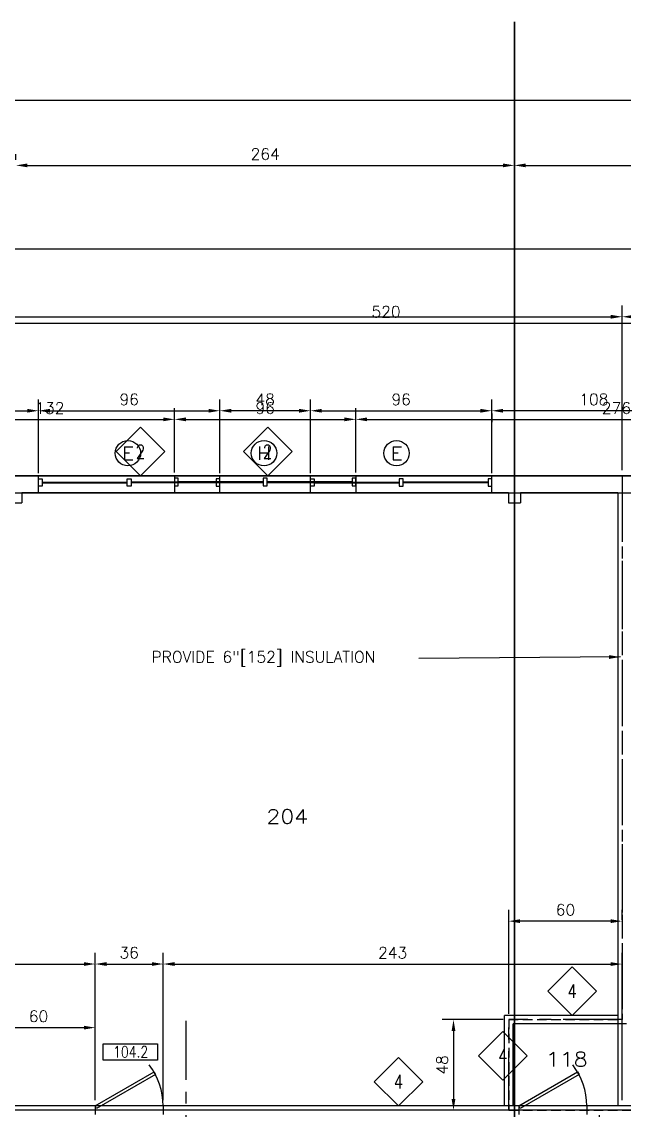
# Model space of a CAD drawing. Extents: x -289 to 2723, y -1587 to 303.
# Drawn here: x 533 to 852, y -324 to 253 of the extents above; entities that cross this region are included whole.
import ezdxf
from ezdxf.enums import TextEntityAlignment as Align

# ---------------------------------------------------------------- set-up
doc = ezdxf.new("R2010")
doc.units = 0
doc.header["$MEASUREMENT"] = 0
doc.linetypes.add('Wall Base$0$CENTER', pattern=[2, 1.25, -0.25, 0.25, -0.25])
doc.linetypes.add('Wall Base$0$DASHED', pattern=[0.75, 0.5, -0.25])
doc.layers.get('0').update_dxf_attribs({"linetype": 'CONTINUOUS'})
doc.layers.get('DEFPOINTS').update_dxf_attribs({"linetype": 'CONTINUOUS'})
for name, color, linetype in [('Wall Base$0$1_Arch_Plan_Center', 134, 'Wall Base$0$CENTER'), ('Wall Base$0$1_Arch_Plan_Dim', 5, 'CONTINUOUS'), ('Wall Base$0$1_Arch_Plan_Door', 131, 'CONTINUOUS'), ('Wall Base$0$1_Arch_Plan_RoomTag', 9, 'CONTINUOUS'), ('Wall Base$0$1_Arch_Plan_Text1', 4, 'CONTINUOUS'), ('Wall Base$0$1_Arch_Plan_Wall', 7, 'CONTINUOUS'), ('Wall Base$0$1_Arch_Plan_Wall_Annot', 4, 'CONTINUOUS'), ('Wall Base$0$1_Arch_Plan_Wall_ColClad', 7, 'CONTINUOUS'), ('Wall Base$0$1_Arch_Plan_WinSec', 7, 'CONTINUOUS'), ('Wall Base$0$1_Arch_Reflected_Ceiling_Plan_Wall', 131, 'CONTINUOUS'), ('Wall Base$0$1_Floor_Plan_Fire_Rating', 71, 'Wall Base$0$DASHED'), ('Wall Base$0$2_Arch_Plan_Dim', 5, 'CONTINUOUS'), ('Wall Base$0$2_Arch_Plan_RoomTag', 9, 'CONTINUOUS'), ('Wall Base$0$2_Arch_Plan_Text1', 4, 'CONTINUOUS'), ('Wall Base$0$2_Arch_Plan_Wall', 7, 'CONTINUOUS'), ('Wall Base$0$2_Arch_Plan_Wall_Annot', 4, 'CONTINUOUS'), ('Wall Base$0$2_Arch_Plan_Wall_ColClad', 7, 'CONTINUOUS'), ('Wall Base$0$2_Arch_Plan_WinSec', 7, 'CONTINUOUS'), ('Wall Base$0$2_Arch_Reflected_Ceiling_Plan_Wall', 131, 'CONTINUOUS'), ('Wall Base$0$GRID', 131, 'CONTINUOUS')]:
    doc.layers.add(name, color=color, linetype=linetype)
doc.styles.add('Wall Base$0$ROMANS-115', font='romans.shx')
doc.styles.add('Wall Base$0$ROMANS-80', font='romans.shx', dxfattribs={"width": 0.8})
doc.styles.add('Wall Base$0$ROMANS80', font='romans.shx', dxfattribs={"width": 0.8})
doc.dimstyles.new('Wall Base$0$116-ROMANS-115-PS', dxfattribs={"dimscale": 96, "dimtxt": 0.0625, "dimasz": 0.0625, "dimexe": 0.0625, "dimexo": 0.03125, "dimgap": 0.03125, "dimtad": 1, "dimdec": 0, "dimlfac": 25.4, "dimrnd": 0.125, "dimzin": 1, "dimdsep": 46, "dimtxsty": 'Wall Base$0$ROMANS-115', "dimcen": 0.125, "dimclrd": 256, "dimclre": 256, "dimclrt": 256, "dimadec": 0, "dimazin": 0, "dimtfac": 1, "dimtdec": 0, "dimtofl": 0, "dimtmove": 2, "dimatfit": 0, "dimfxl": 1, "dimfrac": 2, "dimtolj": 1, "dimtzin": 0, "dimarcsym": 0})

# ---------------------------------------------------------------- blocks, each defined once
blk = doc.blocks.new('Wall Base$0$Door - Left Hung 36 in.')
blk.add_lwpolyline([(0.75, -1.3), (0, 0), (31.18, 18), (31.93, 16.7)], close=True)
blk.add_arc((0, 0), 36, 0, 37.31013)
blk = doc.blocks.new('*D242')
at = {"layer": 'DEFPOINTS', "color": 0, "transparency": 16777216}
for p in [(985.93, 132.45), (-46.07, 60.19), (985.93, 12.19)]:
    blk.add_point(p, dxfattribs=at)
at = {"layer": 'Wall Base$0$1_Arch_Plan_Dim', "lineweight": -2, "transparency": 16777216}
for p, q in [((-46.07, 63.19), (-46.07, 138.45)), ((985.93, 15.19), (985.93, 138.45)), ((-40.07, 132.45), (979.93, 132.45))]:
    blk.add_line(p, q, dxfattribs=at)
at = {"layer": 'Wall Base$0$1_Arch_Plan_Dim', "transparency": 16777216}
for points in [[(-40.07, 133.45), (-40.07, 131.45), (-46.07, 132.45)], [(979.93, 133.45), (979.93, 131.45), (985.93, 132.45)]]:
    blk.add_solid(points, dxfattribs=at)
at = {"layer": 'Wall Base$0$1_Arch_Plan_Dim', "transparency": 16777216, "insert": (469.93, 138.45), "char_height": 6, "attachment_point": 5, "style": 'Wall Base$0$ROMANS-115'}
blk.add_mtext('\\A1;1032', dxfattribs=at)
blk = doc.blocks.new('*D245')
at = {"layer": 'DEFPOINTS', "color": 0, "transparency": 16777216}
for p in [(850.93, 96.46), (97.93, 12.19), (850.93, 12.19)]:
    blk.add_point(p, dxfattribs=at)
at = {"layer": 'Wall Base$0$1_Arch_Plan_Dim', "lineweight": -2, "transparency": 16777216}
for p, q in [((97.93, 15.19), (97.93, 102.46)), ((850.93, 15.19), (850.93, 102.46)), ((103.93, 96.46), (844.93, 96.46))]:
    blk.add_line(p, q, dxfattribs=at)
at = {"layer": 'Wall Base$0$1_Arch_Plan_Dim', "transparency": 16777216}
for points in [[(103.93, 97.46), (103.93, 95.46), (97.93, 96.46)], [(844.93, 97.46), (844.93, 95.46), (850.93, 96.46)]]:
    blk.add_solid(points, dxfattribs=at)
at = {"layer": 'Wall Base$0$1_Arch_Plan_Dim', "transparency": 16777216, "insert": (474.43, 102.46), "char_height": 6, "attachment_point": 5, "style": 'Wall Base$0$ROMANS-115'}
blk.add_mtext('\\A1;753', dxfattribs=at)
blk = doc.blocks.new('*D246')
at = {"layer": 'DEFPOINTS', "color": 0, "transparency": 16777216}
for p in [(850.93, 96.46), (985.93, 96.46), (985.93, 96.46)]:
    blk.add_point(p, dxfattribs=at)
at = {"layer": 'Wall Base$0$1_Arch_Plan_Dim', "lineweight": -2, "transparency": 16777216}
for p, q in [((850.93, 99.46), (850.93, 102.46)), ((985.93, 99.46), (985.93, 102.46)), ((856.93, 96.46), (979.93, 96.46))]:
    blk.add_line(p, q, dxfattribs=at)
at = {"layer": 'Wall Base$0$1_Arch_Plan_Dim', "transparency": 16777216}
for points in [[(856.93, 97.46), (856.93, 95.46), (850.93, 96.46)], [(979.93, 97.46), (979.93, 95.46), (985.93, 96.46)]]:
    blk.add_solid(points, dxfattribs=at)
at = {"layer": 'Wall Base$0$1_Arch_Plan_Dim', "transparency": 16777216, "insert": (918.43, 102.46), "char_height": 6, "attachment_point": 5, "style": 'Wall Base$0$ROMANS-115'}
blk.add_mtext('\\A1;135', dxfattribs=at)
blk = doc.blocks.new('*D270')
at = {"layer": 'DEFPOINTS', "color": 0, "transparency": 16777216}
for p in [(571.93, -246.38), (223.93, -321.56), (571.93, -321.56)]:
    blk.add_point(p, dxfattribs=at)
at = {"layer": 'Wall Base$0$1_Arch_Plan_Dim', "lineweight": -2, "transparency": 16777216}
for p, q in [((223.93, -318.56), (223.93, -240.38)), ((571.93, -318.56), (571.93, -240.38)), ((229.93, -246.38), (565.93, -246.38))]:
    blk.add_line(p, q, dxfattribs=at)
at = {"layer": 'Wall Base$0$1_Arch_Plan_Dim', "transparency": 16777216}
for points in [[(229.93, -245.38), (229.93, -247.38), (223.93, -246.38)], [(565.93, -245.38), (565.93, -247.38), (571.93, -246.38)]]:
    blk.add_solid(points, dxfattribs=at)
at = {"layer": 'Wall Base$0$1_Arch_Plan_Dim', "transparency": 16777216, "insert": (397.93, -240.38), "char_height": 6, "attachment_point": 5, "style": 'Wall Base$0$ROMANS-115'}
blk.add_mtext('\\A1;348', dxfattribs=at)
blk = doc.blocks.new('*D271')
at = {"layer": 'DEFPOINTS', "color": 0, "transparency": 16777216}
for p in [(850.93, -246.38), (607.93, -321.56), (850.93, -321.56)]:
    blk.add_point(p, dxfattribs=at)
at = {"layer": 'Wall Base$0$1_Arch_Plan_Dim', "lineweight": -2, "transparency": 16777216}
for p, q in [((607.93, -318.56), (607.93, -240.38)), ((850.93, -318.56), (850.93, -240.38)), ((613.93, -246.38), (844.93, -246.38))]:
    blk.add_line(p, q, dxfattribs=at)
at = {"layer": 'Wall Base$0$1_Arch_Plan_Dim', "transparency": 16777216}
for points in [[(613.93, -245.38), (613.93, -247.38), (607.93, -246.38)], [(844.93, -245.38), (844.93, -247.38), (850.93, -246.38)]]:
    blk.add_solid(points, dxfattribs=at)
at = {"layer": 'Wall Base$0$1_Arch_Plan_Dim', "transparency": 16777216, "insert": (729.43, -240.38), "char_height": 6, "attachment_point": 5, "style": 'Wall Base$0$ROMANS-115'}
blk.add_mtext('\\A1;243', dxfattribs=at)
blk = doc.blocks.new('*D272')
at = {"layer": 'DEFPOINTS', "color": 0, "transparency": 16777216}
for p in [(571.93, -246.38), (607.93, -246.38), (607.93, -246.38)]:
    blk.add_point(p, dxfattribs=at)
at = {"layer": 'Wall Base$0$1_Arch_Plan_Dim', "lineweight": -2, "transparency": 16777216}
for p, q in [((571.93, -243.38), (571.93, -240.38)), ((607.93, -243.38), (607.93, -240.38)), ((577.93, -246.38), (601.93, -246.38))]:
    blk.add_line(p, q, dxfattribs=at)
at = {"layer": 'Wall Base$0$1_Arch_Plan_Dim', "transparency": 16777216}
for points in [[(577.93, -245.38), (577.93, -247.38), (571.93, -246.38)], [(601.93, -245.38), (601.93, -247.38), (607.93, -246.38)]]:
    blk.add_solid(points, dxfattribs=at)
at = {"layer": 'Wall Base$0$1_Arch_Plan_Dim', "transparency": 16777216, "insert": (589.93, -240.38), "char_height": 6, "attachment_point": 5, "style": 'Wall Base$0$ROMANS-115'}
blk.add_mtext('\\A1;36', dxfattribs=at)
blk = doc.blocks.new('*D310')
at = {"layer": 'DEFPOINTS', "color": 0, "transparency": 16777216}
for p in [(529.93, 176.64), (793.93, 176.64), (793.93, 176.64)]:
    blk.add_point(p, dxfattribs=at)
at = {"layer": 'Wall Base$0$1_Arch_Plan_Dim', "lineweight": -2, "transparency": 16777216}
for p, q in [((529.93, 179.64), (529.93, 182.64)), ((793.93, 179.64), (793.93, 182.64)), ((535.93, 176.64), (787.93, 176.64))]:
    blk.add_line(p, q, dxfattribs=at)
at = {"layer": 'Wall Base$0$1_Arch_Plan_Dim', "transparency": 16777216}
for points in [[(535.93, 177.64), (535.93, 175.64), (529.93, 176.64)], [(787.93, 177.64), (787.93, 175.64), (793.93, 176.64)]]:
    blk.add_solid(points, dxfattribs=at)
at = {"layer": 'Wall Base$0$1_Arch_Plan_Dim', "transparency": 16777216, "insert": (661.93, 182.64), "char_height": 6, "attachment_point": 5, "style": 'Wall Base$0$ROMANS-115'}
blk.add_mtext('\\A1;264', dxfattribs=at)
blk = doc.blocks.new('*D311')
at = {"layer": 'DEFPOINTS', "color": 0, "transparency": 16777216}
for p in [(793.93, 176.64), (985.93, 176.64), (985.93, 176.64)]:
    blk.add_point(p, dxfattribs=at)
at = {"layer": 'Wall Base$0$1_Arch_Plan_Dim', "lineweight": -2, "transparency": 16777216}
for p, q in [((793.93, 179.64), (793.93, 182.64)), ((985.93, 179.64), (985.93, 182.64)), ((799.93, 176.64), (979.93, 176.64))]:
    blk.add_line(p, q, dxfattribs=at)
at = {"layer": 'Wall Base$0$1_Arch_Plan_Dim', "transparency": 16777216}
for points in [[(799.93, 177.64), (799.93, 175.64), (793.93, 176.64)], [(979.93, 177.64), (979.93, 175.64), (985.93, 176.64)]]:
    blk.add_solid(points, dxfattribs=at)
at = {"layer": 'Wall Base$0$1_Arch_Plan_Dim', "transparency": 16777216, "insert": (889.93, 182.64), "char_height": 6, "attachment_point": 5, "style": 'Wall Base$0$ROMANS-115'}
blk.add_mtext('\\A1;192', dxfattribs=at)
blk = doc.blocks.new('*D320')
at = {"layer": 'DEFPOINTS', "color": 0, "transparency": 16777216}
for p in [(511.93, -280.06), (571.93, -280.06), (571.93, -280.06)]:
    blk.add_point(p, dxfattribs=at)
at = {"layer": 'Wall Base$0$1_Arch_Plan_Dim', "lineweight": -2, "transparency": 16777216}
for p, q in [((511.93, -277.06), (511.93, -274.06)), ((571.93, -277.06), (571.93, -274.06)), ((517.93, -280.06), (565.93, -280.06))]:
    blk.add_line(p, q, dxfattribs=at)
at = {"layer": 'Wall Base$0$1_Arch_Plan_Dim', "transparency": 16777216}
for points in [[(517.93, -279.06), (517.93, -281.06), (511.93, -280.06)], [(565.93, -279.06), (565.93, -281.06), (571.93, -280.06)]]:
    blk.add_solid(points, dxfattribs=at)
at = {"layer": 'Wall Base$0$1_Arch_Plan_Dim', "transparency": 16777216, "insert": (541.93, -274.06), "char_height": 6, "attachment_point": 5, "style": 'Wall Base$0$ROMANS-115'}
blk.add_mtext('\\A1;60', dxfattribs=at)
blk = doc.blocks.new('*D330')
at = {"layer": 'DEFPOINTS', "color": 0, "transparency": 16777216}
for p in [(709.93, 42.13), (613.93, 10.94), (709.93, 10.94)]:
    blk.add_point(p, dxfattribs=at)
at = {"layer": 'Wall Base$0$1_Arch_Plan_Dim', "lineweight": -2, "transparency": 16777216}
for p, q in [((613.93, 13.94), (613.93, 48.13)), ((709.93, 13.94), (709.93, 48.13)), ((619.93, 42.13), (703.93, 42.13))]:
    blk.add_line(p, q, dxfattribs=at)
at = {"layer": 'Wall Base$0$1_Arch_Plan_Dim', "transparency": 16777216}
for points in [[(619.93, 43.13), (619.93, 41.13), (613.93, 42.13)], [(703.93, 43.13), (703.93, 41.13), (709.93, 42.13)]]:
    blk.add_solid(points, dxfattribs=at)
at = {"layer": 'Wall Base$0$1_Arch_Plan_Dim', "transparency": 16777216, "insert": (661.93, 48.13), "char_height": 6, "attachment_point": 5, "style": 'Wall Base$0$ROMANS-115'}
blk.add_mtext('\\A1;96', dxfattribs=at)
blk = doc.blocks.new('*D333')
at = {"layer": 'DEFPOINTS', "color": 0, "transparency": 16777216}
for p in [(481.93, 42.13), (613.93, 42.13), (613.93, 42.13)]:
    blk.add_point(p, dxfattribs=at)
at = {"layer": 'Wall Base$0$1_Arch_Plan_Dim', "lineweight": -2, "transparency": 16777216}
for p, q in [((481.93, 45.13), (481.93, 48.13)), ((613.93, 45.13), (613.93, 48.13)), ((487.93, 42.13), (607.93, 42.13))]:
    blk.add_line(p, q, dxfattribs=at)
at = {"layer": 'Wall Base$0$1_Arch_Plan_Dim', "transparency": 16777216}
for points in [[(487.93, 43.13), (487.93, 41.13), (481.93, 42.13)], [(607.93, 43.13), (607.93, 41.13), (613.93, 42.13)]]:
    blk.add_solid(points, dxfattribs=at)
at = {"layer": 'Wall Base$0$1_Arch_Plan_Dim', "transparency": 16777216, "insert": (547.93, 48.13), "char_height": 6, "attachment_point": 5, "style": 'Wall Base$0$ROMANS-115'}
blk.add_mtext('\\A1;132', dxfattribs=at)
blk = doc.blocks.new('*D334')
at = {"layer": 'DEFPOINTS', "color": 0, "transparency": 16777216}
for p in [(709.93, 42.13), (985.93, 42.13), (985.93, 42.13)]:
    blk.add_point(p, dxfattribs=at)
at = {"layer": 'Wall Base$0$1_Arch_Plan_Dim', "lineweight": -2, "transparency": 16777216}
for p, q in [((709.93, 45.13), (709.93, 48.13)), ((985.93, 45.13), (985.93, 48.13)), ((715.93, 42.13), (979.93, 42.13))]:
    blk.add_line(p, q, dxfattribs=at)
at = {"layer": 'Wall Base$0$1_Arch_Plan_Dim', "transparency": 16777216}
for points in [[(715.93, 43.13), (715.93, 41.13), (709.93, 42.13)], [(979.93, 43.13), (979.93, 41.13), (985.93, 42.13)]]:
    blk.add_solid(points, dxfattribs=at)
at = {"layer": 'Wall Base$0$1_Arch_Plan_Dim', "transparency": 16777216, "insert": (847.93, 48.13), "char_height": 6, "attachment_point": 5, "style": 'Wall Base$0$ROMANS-115'}
blk.add_mtext('\\A1;276', dxfattribs=at)
blk = doc.blocks.new('*D353')
at = {"layer": 'DEFPOINTS', "color": 0, "transparency": 16777216}
for p in [(790.93, -275.81), (761.66, -323.81), (802.93, -323.81)]:
    blk.add_point(p, dxfattribs=at)
at = {"layer": 'Wall Base$0$1_Arch_Plan_Dim', "lineweight": -2, "transparency": 16777216}
for p, q in [((787.93, -275.81), (755.66, -275.81)), ((761.66, -281.81), (761.66, -317.81)), ((799.93, -323.81), (755.66, -323.81))]:
    blk.add_line(p, q, dxfattribs=at)
at = {"layer": 'Wall Base$0$1_Arch_Plan_Dim', "transparency": 16777216}
for points in [[(760.66, -281.81), (762.66, -281.81), (761.66, -275.81)], [(760.66, -317.81), (762.66, -317.81), (761.66, -323.81)]]:
    blk.add_solid(points, dxfattribs=at)
at = {"layer": 'Wall Base$0$1_Arch_Plan_Dim', "transparency": 16777216, "insert": (755.66, -299.81), "char_height": 6, "attachment_point": 5, "rotation": 90, "style": 'Wall Base$0$ROMANS-115'}
blk.add_mtext('\\A1;48', dxfattribs=at)
blk = doc.blocks.new('*D354')
at = {"layer": 'DEFPOINTS', "color": 0, "transparency": 16777216}
for p in [(790.93, -223.67), (850.93, -226), (790.93, -275.81)]:
    blk.add_point(p, dxfattribs=at)
at = {"layer": 'Wall Base$0$1_Arch_Plan_Dim', "lineweight": -2, "transparency": 16777216}
for p, q in [((790.93, -272.81), (790.93, -217.67)), ((850.93, -223), (850.93, -217.67)), ((844.93, -223.67), (796.93, -223.67))]:
    blk.add_line(p, q, dxfattribs=at)
at = {"layer": 'Wall Base$0$1_Arch_Plan_Dim', "transparency": 16777216}
for points in [[(796.93, -222.67), (796.93, -224.67), (790.93, -223.67)], [(844.93, -222.67), (844.93, -224.67), (850.93, -223.67)]]:
    blk.add_solid(points, dxfattribs=at)
at = {"layer": 'Wall Base$0$1_Arch_Plan_Dim', "transparency": 16777216, "insert": (820.93, -217.67), "char_height": 6, "attachment_point": 5, "style": 'Wall Base$0$ROMANS-115'}
blk.add_mtext('\\A1;60', dxfattribs=at)
blk = doc.blocks.new('*D361')
at = {"layer": 'DEFPOINTS', "color": 0, "transparency": 16777216}
for p in [(985.93, 132.45), (-46.07, 60.19), (985.93, 12.19)]:
    blk.add_point(p, dxfattribs=at)
at = {"layer": 'Wall Base$0$2_Arch_Plan_Dim', "lineweight": -2, "transparency": 16777216}
for p, q in [((-46.07, 63.19), (-46.07, 138.45)), ((985.93, 15.19), (985.93, 138.45)), ((-40.07, 132.45), (979.93, 132.45))]:
    blk.add_line(p, q, dxfattribs=at)
at = {"layer": 'Wall Base$0$2_Arch_Plan_Dim', "transparency": 16777216}
for points in [[(-40.07, 133.45), (-40.07, 131.45), (-46.07, 132.45)], [(979.93, 133.45), (979.93, 131.45), (985.93, 132.45)]]:
    blk.add_solid(points, dxfattribs=at)
at = {"layer": 'Wall Base$0$2_Arch_Plan_Dim', "transparency": 16777216, "insert": (469.93, 138.45), "char_height": 6, "attachment_point": 5, "style": 'Wall Base$0$ROMANS-115'}
blk.add_mtext('\\A1;1032', dxfattribs=at)
blk = doc.blocks.new('*D365')
at = {"layer": 'DEFPOINTS', "color": 0, "transparency": 16777216}
for p in [(985.93, 93.12), (985.93, 93.12), (465.93, 12.19)]:
    blk.add_point(p, dxfattribs=at)
at = {"layer": 'Wall Base$0$2_Arch_Plan_Dim', "lineweight": -2, "transparency": 16777216}
for p, q in [((465.93, 15.19), (465.93, 99.12)), ((985.93, 96.12), (985.93, 99.12)), ((471.93, 93.12), (979.93, 93.12))]:
    blk.add_line(p, q, dxfattribs=at)
at = {"layer": 'Wall Base$0$2_Arch_Plan_Dim', "transparency": 16777216}
for points in [[(471.93, 94.12), (471.93, 92.12), (465.93, 93.12)], [(979.93, 94.12), (979.93, 92.12), (985.93, 93.12)]]:
    blk.add_solid(points, dxfattribs=at)
at = {"layer": 'Wall Base$0$2_Arch_Plan_Dim', "transparency": 16777216, "insert": (725.93, 99.12), "char_height": 6, "attachment_point": 5, "style": 'Wall Base$0$ROMANS-115'}
blk.add_mtext('\\A1;520', dxfattribs=at)
blk = doc.blocks.new('*D377')
at = {"layer": 'DEFPOINTS', "color": 0, "transparency": 16777216}
for p in [(781.93, 46.68), (685.93, 10.69), (781.93, 10.69)]:
    blk.add_point(p, dxfattribs=at)
at = {"layer": 'Wall Base$0$2_Arch_Plan_Dim', "lineweight": -2, "transparency": 16777216}
for p, q in [((685.93, 13.69), (685.93, 52.68)), ((781.93, 13.69), (781.93, 52.68)), ((691.93, 46.68), (775.93, 46.68))]:
    blk.add_line(p, q, dxfattribs=at)
at = {"layer": 'Wall Base$0$2_Arch_Plan_Dim', "transparency": 16777216}
for points in [[(691.93, 47.68), (691.93, 45.68), (685.93, 46.68)], [(775.93, 47.68), (775.93, 45.68), (781.93, 46.68)]]:
    blk.add_solid(points, dxfattribs=at)
at = {"layer": 'Wall Base$0$2_Arch_Plan_Dim', "transparency": 16777216, "insert": (733.93, 52.68), "char_height": 6, "attachment_point": 5, "style": 'Wall Base$0$ROMANS-115'}
blk.add_mtext('\\A1;96', dxfattribs=at)
blk = doc.blocks.new('*D425')
at = {"layer": 'DEFPOINTS', "color": 0, "transparency": 16777216}
for p in [(637.93, 46.68), (541.93, 10.69), (637.93, 10.69)]:
    blk.add_point(p, dxfattribs=at)
at = {"layer": 'Wall Base$0$2_Arch_Plan_Dim', "lineweight": -2, "transparency": 16777216}
for p, q in [((541.93, 13.69), (541.93, 52.68)), ((637.93, 13.69), (637.93, 52.68)), ((547.93, 46.68), (631.93, 46.68))]:
    blk.add_line(p, q, dxfattribs=at)
at = {"layer": 'Wall Base$0$2_Arch_Plan_Dim', "transparency": 16777216}
for points in [[(547.93, 47.68), (547.93, 45.68), (541.93, 46.68)], [(631.93, 47.68), (631.93, 45.68), (637.93, 46.68)]]:
    blk.add_solid(points, dxfattribs=at)
at = {"layer": 'Wall Base$0$2_Arch_Plan_Dim', "transparency": 16777216, "insert": (589.93, 52.68), "char_height": 6, "attachment_point": 5, "style": 'Wall Base$0$ROMANS-115'}
blk.add_mtext('\\A1;96', dxfattribs=at)
blk = doc.blocks.new('*D427')
at = {"layer": 'DEFPOINTS', "color": 0, "transparency": 16777216}
for p in [(781.93, 48.18), (781.93, 46.68), (889.93, 48.18)]:
    blk.add_point(p, dxfattribs=at)
at = {"layer": 'Wall Base$0$2_Arch_Plan_Dim', "lineweight": -2, "transparency": 16777216}
for p, q in [((883.93, 46.68), (787.93, 46.68)), ((781.93, 45.18), (781.93, 40.68)), ((889.93, 45.18), (889.93, 40.68))]:
    blk.add_line(p, q, dxfattribs=at)
at = {"layer": 'Wall Base$0$2_Arch_Plan_Dim', "transparency": 16777216}
for points in [[(787.93, 47.68), (787.93, 45.68), (781.93, 46.68)], [(883.93, 47.68), (883.93, 45.68), (889.93, 46.68)]]:
    blk.add_solid(points, dxfattribs=at)
at = {"layer": 'Wall Base$0$2_Arch_Plan_Dim', "transparency": 16777216, "insert": (835.93, 52.68), "char_height": 6, "attachment_point": 5, "style": 'Wall Base$0$ROMANS-115'}
blk.add_mtext('\\A1;108', dxfattribs=at)
blk = doc.blocks.new('*D428')
at = {"layer": 'DEFPOINTS', "color": 0, "transparency": 16777216}
for p in [(637.93, 46.68), (637.93, 46.68), (685.93, 46.68)]:
    blk.add_point(p, dxfattribs=at)
at = {"layer": 'Wall Base$0$2_Arch_Plan_Dim', "lineweight": -2, "transparency": 16777216}
for p, q in [((637.93, 49.68), (637.93, 52.68)), ((685.93, 49.68), (685.93, 52.68)), ((679.93, 46.68), (643.93, 46.68))]:
    blk.add_line(p, q, dxfattribs=at)
at = {"layer": 'Wall Base$0$2_Arch_Plan_Dim', "transparency": 16777216}
for points in [[(643.93, 47.68), (643.93, 45.68), (637.93, 46.68)], [(679.93, 47.68), (679.93, 45.68), (685.93, 46.68)]]:
    blk.add_solid(points, dxfattribs=at)
at = {"layer": 'Wall Base$0$2_Arch_Plan_Dim', "transparency": 16777216, "insert": (661.93, 52.68), "char_height": 6, "attachment_point": 5, "style": 'Wall Base$0$ROMANS-115'}
blk.add_mtext('\\A1;48', dxfattribs=at)
blk = doc.blocks.new('*D429')
at = {"layer": 'DEFPOINTS', "color": 0, "transparency": 16777216}
for p in [(541.93, 46.68), (541.93, 46.68), (433.93, 12.19)]:
    blk.add_point(p, dxfattribs=at)
at = {"layer": 'Wall Base$0$2_Arch_Plan_Dim', "lineweight": -2, "transparency": 16777216}
for p, q in [((433.93, 15.19), (433.93, 52.68)), ((541.93, 49.68), (541.93, 52.68)), ((439.93, 46.68), (535.93, 46.68))]:
    blk.add_line(p, q, dxfattribs=at)
at = {"layer": 'Wall Base$0$2_Arch_Plan_Dim', "transparency": 16777216}
for points in [[(439.93, 47.68), (439.93, 45.68), (433.93, 46.68)], [(535.93, 47.68), (535.93, 45.68), (541.93, 46.68)]]:
    blk.add_solid(points, dxfattribs=at)
at = {"layer": 'Wall Base$0$2_Arch_Plan_Dim', "transparency": 16777216, "insert": (487.93, 52.68), "char_height": 6, "attachment_point": 5, "style": 'Wall Base$0$ROMANS-115'}
blk.add_mtext('\\A1;108', dxfattribs=at)
blk = doc.blocks.new('Wall Base$0$Wall Number')
at = {"color": 5}
blk.add_lwpolyline([(-21.45, -21.45), (0, 0), (-21.45, 21.45), (-42.89, 0)], close=True, dxfattribs=at)
at = {"style": 'Wall Base$0$ROMANS80', "width": 0.8}
blk.add_attdef('WALL', text='', height=12, dxfattribs=at).set_placement((-21.62, -0.08), align=Align.MIDDLE)
blk = doc.blocks.new('Wall Base$0$Window')
blk.add_circle((0.4356, 0.3589), 0.0609)
at = {"style": 'Wall Base$0$ROMANS-80', "width": 1.15}
blk.add_attdef('WINDOW', text='', height=0.0625, dxfattribs=at).set_placement((0.4356, 0.3589), align=Align.MIDDLE)
blk = doc.blocks.new('Wall Base$0$DOOR2')
for p, q in [((0, 13.18), (43.28, 13.18)), ((0, 0), (0, 13.18)), ((43.28, 13.18), (43.28, 0)), ((43.28, 0), (0, 0))]:
    blk.add_line(p, q)
at = {"style": 'Wall Base$0$ROMANS80', "width": 0.8}
blk.add_attdef('DOOR', text='', height=9, dxfattribs=at).set_placement((21.91, 6.68), align=Align.MIDDLE)
blk = doc.blocks.new('*D459')
at = {"layer": 'DEFPOINTS', "color": 0, "transparency": 16777216}
for p in [(-46.07, 210.97), (-46.07, 60.19), (985.93, 12.19)]:
    blk.add_point(p, dxfattribs=at)
at = {"layer": 'Wall Base$0$1_Arch_Plan_Dim', "lineweight": -2, "transparency": 16777216}
for p, q in [((-46.07, 63.19), (-46.07, 216.97)), ((985.93, 15.19), (985.93, 216.97)), ((979.93, 210.97), (-40.07, 210.97))]:
    blk.add_line(p, q, dxfattribs=at)
at = {"layer": 'Wall Base$0$1_Arch_Plan_Dim', "transparency": 16777216}
for points in [[(-40.07, 211.97), (-40.07, 209.97), (-46.07, 210.97)], [(979.93, 211.97), (979.93, 209.97), (985.93, 210.97)]]:
    blk.add_solid(points, dxfattribs=at)
at = {"layer": 'Wall Base$0$1_Arch_Plan_Dim', "transparency": 16777216, "insert": (469.93, 216.97), "char_height": 6, "attachment_point": 5, "style": 'Wall Base$0$ROMANS-115'}
blk.add_mtext('\\A1;26213', dxfattribs=at)

msp = doc.modelspace()

# ---------------------------------------------------------------- linework, layer by layer
at = {"layer": 'Wall Base$0$1_Arch_Plan_Center', "ltscale": 25}
for p, q in [((850.9294, 12.1915), (850.9294, -275.8085)), ((619.9294, -276.5039), (619.9294, -640.2404)), ((790.9294, -323.8085), (790.9294, -275.8085)), ((850.9294, -275.8085), (790.9294, -275.8085)), ((571.9294, -323.8085), (223.9294, -323.8085)), ((898.3044, -323.8085), (607.9294, -323.8085))]:
    msp.add_line(p, q, dxfattribs=at)
at = {"layer": 'Wall Base$0$1_Arch_Plan_Wall'}
for p, q in [((985.9294, 12.1915), (-46.0706, 12.1915)), ((613.9294, 12.1915), (613.9294, 3.1915)), ((709.9294, 12.1915), (709.9294, 3.1915)), ((790.8044, 3.1915), (533.0544, 3.1915)), ((848.6794, 3.1915), (797.0544, 3.1915)), ((848.6794, 3.1915), (848.6794, -273.5585)), ((848.6794, -273.5585), (788.6794, -273.5585)), ((788.6794, -321.5585), (788.6794, -273.5585)), ((853.1794, -278.0585), (793.1794, -278.0585)), ((793.1794, -321.5585), (793.1794, -278.0585)), ((571.9294, -321.5585), (223.9294, -321.5585)), ((571.9294, -321.5585), (571.9294, -326.0585)), ((571.9294, -321.5585), (571.9294, -326.0585)), ((607.9294, -321.5585), (607.9294, -326.0585)), ((796.1794, -321.5585), (607.9294, -321.5585)), ((796.1794, -321.5585), (793.1794, -321.5585)), ((796.1794, -321.5585), (796.1794, -326.0585)), ((963.8044, -321.5585), (832.1794, -321.5585)), ((832.1794, -321.5585), (832.1794, -326.0585))]:
    msp.add_line(p, q, dxfattribs=at)
at = {"layer": 'Wall Base$0$1_Arch_Plan_Wall_ColClad'}
for p, q in [((533.0544, 3.1915), (533.0544, -2.0585)), ((790.8044, 3.1915), (790.8044, -2.0585)), ((797.0544, 3.1915), (797.0544, -2.0585)), ((526.8044, -2.0585), (533.0544, -2.0585)), ((790.8044, -2.0585), (797.0544, -2.0585))]:
    msp.add_line(p, q, dxfattribs=at)
at = {"layer": 'Wall Base$0$1_Arch_Plan_WinSec'}
for p, q in [((615.9294, 9.129), (660.9294, 9.129)), ((615.9294, 8.754), (660.9294, 8.754)), ((662.9294, 9.129), (707.9294, 9.129)), ((662.9294, 8.754), (707.9294, 8.754))]:
    msp.add_line(p, q, dxfattribs=at)
for points in [[(613.9294, 6.9415), (615.9294, 6.9415), (615.9294, 10.9415), (613.9294, 10.9415)], [(613.9294, 6.9415), (615.9294, 6.9415), (615.9294, 10.9415), (613.9294, 10.9415)], [(660.9294, 6.9415), (662.9294, 6.9415), (662.9294, 10.9415), (660.9294, 10.9415)], [(660.9294, 6.9415), (662.9294, 6.9415), (662.9294, 10.9415), (660.9294, 10.9415)], [(707.9294, 6.9415), (709.9294, 6.9415), (709.9294, 10.9415), (707.9294, 10.9415)], [(707.9294, 6.9415), (709.9294, 6.9415), (709.9294, 10.9415), (707.9294, 10.9415)]]:
    msp.add_lwpolyline(points, close=True, dxfattribs=at)
at = {"layer": 'Wall Base$0$1_Arch_Reflected_Ceiling_Plan_Wall'}
for p, q in [((985.9294, 12.1915), (-46.0706, 12.1915)), ((790.8044, 3.1915), (533.0544, 3.1915)), ((848.6794, 3.1915), (797.0544, 3.1915)), ((848.6794, 3.1915), (848.6794, -321.5585)), ((848.6794, -321.5585), (360.1794, -321.5585))]:
    msp.add_line(p, q, dxfattribs=at)
at = {"layer": 'Wall Base$0$1_Floor_Plan_Fire_Rating', "ltscale": 10}
for p, q in [((850.9294, 12.1915), (850.9294, -275.8085)), ((790.9294, -275.8085), (790.9294, -323.8085)), ((790.9294, -275.8085), (850.9294, -275.8085)), ((790.9294, -323.8085), (985.9294, -323.8085)), ((838.9294, -443.9335), (838.9294, -323.8085))]:
    msp.add_line(p, q, dxfattribs=at)
at = {"layer": 'Wall Base$0$2_Arch_Plan_Wall'}
for p, q in [((337.9294, 12.1915), (985.9294, 12.1915)), ((541.9294, 2.9415), (541.9294, 12.1915)), ((637.9294, 2.9415), (637.9294, 11.9415)), ((685.9294, 2.9415), (685.9294, 11.9415)), ((781.9294, 2.9415), (781.9294, 11.9415)), ((967.6794, 2.9415), (359.0544, 2.9415))]:
    msp.add_line(p, q, dxfattribs=at)
at = {"layer": 'Wall Base$0$2_Arch_Plan_Wall_ColClad'}
for p, q in [((533.0544, 2.9415), (533.0544, -2.0585)), ((790.8044, 2.9415), (790.8044, -2.0585)), ((797.0544, 2.9415), (797.0544, -2.0585)), ((526.8044, -2.0585), (533.0544, -2.0585)), ((790.8044, -2.0585), (797.0544, -2.0585))]:
    msp.add_line(p, q, dxfattribs=at)
at = {"layer": 'Wall Base$0$2_Arch_Plan_WinSec'}
for p, q in [((543.9294, 8.879), (588.9294, 8.879)), ((543.9294, 8.504), (588.9294, 8.504)), ((635.9294, 8.879), (590.9294, 8.879)), ((635.9294, 8.504), (590.9294, 8.504)), ((687.9294, 8.879), (732.9294, 8.879)), ((687.9294, 8.504), (732.9294, 8.504)), ((779.9294, 8.879), (734.9294, 8.879)), ((779.9294, 8.504), (734.9294, 8.504))]:
    msp.add_line(p, q, dxfattribs=at)
for points in [[(541.9294, 10.6915), (543.9294, 10.6915), (543.9294, 6.6915), (541.9294, 6.6915)], [(541.9294, 10.6915), (543.9294, 10.6915), (543.9294, 6.6915), (541.9294, 6.6915)], [(588.9294, 10.6915), (590.9294, 10.6915), (590.9294, 6.6915), (588.9294, 6.6915)], [(588.9294, 10.6915), (590.9294, 10.6915), (590.9294, 6.6915), (588.9294, 6.6915)], [(637.9294, 10.6915), (635.9294, 10.6915), (635.9294, 6.6915), (637.9294, 6.6915)], [(637.9294, 10.6915), (635.9294, 10.6915), (635.9294, 6.6915), (637.9294, 6.6915)], [(685.9294, 10.6915), (687.9294, 10.6915), (687.9294, 6.6915), (685.9294, 6.6915)], [(685.9294, 10.6915), (687.9294, 10.6915), (687.9294, 6.6915), (685.9294, 6.6915)], [(734.9294, 10.6915), (732.9294, 10.6915), (732.9294, 6.6915), (734.9294, 6.6915)], [(734.9294, 10.6915), (732.9294, 10.6915), (732.9294, 6.6915), (734.9294, 6.6915)], [(781.9294, 10.6915), (779.9294, 10.6915), (779.9294, 6.6915), (781.9294, 6.6915)], [(781.9294, 10.6915), (779.9294, 10.6915), (779.9294, 6.6915), (781.9294, 6.6915)]]:
    msp.add_lwpolyline(points, close=True, dxfattribs=at)
at = {"layer": 'Wall Base$0$2_Arch_Reflected_Ceiling_Plan_Wall'}
for p, q in [((337.9294, 12.1915), (985.9294, 12.1915)), ((790.8044, 2.9415), (533.0544, 2.9415)), ((967.6794, 2.9415), (797.0544, 2.9415))]:
    msp.add_line(p, q, dxfattribs=at)
at = {"layer": 'Wall Base$0$GRID'}
for p, q in [((793.9294, 252.7076), (793.9294, -1062.3085)), ((793.9294, -1175.8085), (793.9294, 252.7076)), ((2723.2663, 12.1915), (-270.2703, 12.1915)), ((977.9294, 12.1915), (-46.0706, 12.1915)), ((2723.2663, -323.8085), (-270.2703, -323.8085))]:
    msp.add_line(p, q, dxfattribs=at)

# ---------------------------------------------------------------- block references
at = {"layer": 'Wall Base$0$1_Arch_Plan_Door', "xscale": 1.000012499999912, "yscale": 1.000012499999912, "zscale": 1.000012499999912}
for p in [(571.9294, -321.5585), (796.1794, -321.5585)]:
    msp.add_blockref('Wall Base$0$Door - Left Hung 36 in.', p, dxfattribs=at)
at = {"layer": 'Wall Base$0$1_Arch_Plan_Text1'}
for name, p, xscale, yscale, zscale, values in [('Wall Base$0$Window', (613.2356, -15.4092), 110.3999999774585, 110.3999999774585, 110.3999999774585, {'WINDOW': 'H'}), ('Wall Base$0$DOOR2', (576.098, -297.3554), 0.667919999863557, 0.667919999863557, 0.667919999863557, {'DOOR': '104.2'})]:
    msp.add_blockref(name, p, dxfattribs=dict(at, xscale=xscale, yscale=yscale, zscale=zscale)).add_auto_attribs(values)
at = {"layer": 'Wall Base$0$1_Arch_Plan_Wall_Annot', "xscale": 0.5999999998775251, "yscale": 0.5999999998775251, "zscale": 0.5999999998775251}
for p, values in [((608.8487, 25.0597), {'WALL': '2'}), ((837.4052, -260.6903), {'WALL': '4'}), ((800.6794, -294.9937), {'WALL': '4'}), ((745.4498, -308.6903), {'WALL': '4'})]:
    msp.add_blockref('Wall Base$0$Wall Number', p, dxfattribs=at).add_auto_attribs(values)
at = {"layer": 'Wall Base$0$2_Arch_Plan_Text1', "xscale": 110.3999999774618, "yscale": 110.3999999774618, "zscale": 110.3999999774618}
for p in [(541.1564, -15.4256), (683.4098, -15.4256)]:
    msp.add_blockref('Wall Base$0$Window', p, dxfattribs=at).add_auto_attribs({'WINDOW': 'E'})
at = {"layer": 'Wall Base$0$2_Arch_Plan_Wall_Annot', "xscale": 0.5999999998741995, "yscale": 0.5999999998741995, "zscale": 0.5999999998741995}
msp.add_blockref('Wall Base$0$Wall Number', (676.1527, 25.0597), dxfattribs=at).add_auto_attribs({'WALL': '2'})

# ---------------------------------------------------------------- texts
at = {"layer": 'Wall Base$0$1_Arch_Plan_RoomTag', "style": 'Wall Base$0$ROMANS-115', "width": 1.15}
msp.add_text('118', height=7.5, dxfattribs=at).set_placement((810.4902, -300.5974))
at = {"layer": 'Wall Base$0$1_Arch_Plan_Wall_Annot', "insert": (601.7557, -80.7255), "char_height": 6, "attachment_point": 1, "style": 'Wall Base$0$ROMANS-115'}
msp.add_mtext('\\A1;PROVIDE 6"[152] INSULATION', dxfattribs=at)
at = {"layer": 'Wall Base$0$2_Arch_Plan_RoomTag', "style": 'Wall Base$0$ROMANS-115', "width": 1.15}
msp.add_text('204', height=7.5, dxfattribs=at).set_placement((662.5249, -171.9811))

# ---------------------------------------------------------------- dimensions: what is measured, and where the dimension line sits
at = {"layer": 'Wall Base$0$1_Arch_Plan_Dim'}
for base, p1, p2, override, picture, middle in [((-46.0706, 210.9704), (985.9294, 12.1915), (-46.0706, 60.1915), {"dimdec": 0}, '*D459', (469.9294, 216.9704)), ((793.9294, 176.6413), (529.9294, 176.6413), (793.9294, 176.6413), {"dimdec": 0, "dimlfac": -192, "dimrnd": 0, "dimpost": '\\X', "dimtdec": 6}, '*D310', (661.9294, 182.6413)), ((985.9294, 176.6413), (793.9294, 176.6413), (985.9294, 176.6413), {"dimdec": 0, "dimlfac": -192, "dimrnd": 0, "dimpost": '\\X', "dimtdec": 6}, '*D311', (889.9294, 182.6413)), ((985.9294, 132.4464), (-46.0706, 60.1915), (985.9294, 12.1915), {"dimdec": 0, "dimlfac": -192, "dimrnd": 0, "dimpost": '\\X', "dimtdec": 6}, '*D242', (469.9294, 138.4464)), ((850.9294, 96.4649), (97.9294, 12.1915), (850.9294, 12.1915), {"dimdec": 0, "dimlfac": -192, "dimrnd": 0, "dimpost": '\\X', "dimtdec": 6}, '*D245', (474.4294, 102.4649)), ((985.9294, 96.4649), (850.9294, 96.4649), (985.9294, 96.4649), {"dimdec": 0, "dimlfac": -192, "dimrnd": 0, "dimpost": '\\X', "dimtdec": 6}, '*D246', (918.4294, 102.4649)), ((613.9294, 42.135), (481.9294, 42.135), (613.9294, 42.135), {"dimdec": 0, "dimlfac": -192, "dimrnd": 0, "dimpost": '\\X', "dimtdec": 6}, '*D333', (547.9294, 48.135)), ((709.9294, 42.135), (613.9294, 10.9415), (709.9294, 10.9415), {"dimdec": 0, "dimlfac": -192, "dimrnd": 0, "dimpost": '\\X', "dimtdec": 6}, '*D330', (661.9294, 48.135)), ((985.9294, 42.135), (709.9294, 42.135), (985.9294, 42.135), {"dimdec": 0, "dimlfac": -192, "dimrnd": 0, "dimpost": '\\X', "dimtdec": 6}, '*D334', (847.9294, 48.135)), ((790.9294, -223.6696), (850.9294, -226.0025), (790.9294, -275.8085), {"dimdec": 0, "dimlfac": -192, "dimrnd": 0, "dimpost": '\\X', "dimtdec": 6}, '*D354', (820.9294, -217.6696)), ((571.9294, -246.3782), (223.9294, -321.5585), (571.9294, -321.5585), {"dimdec": 0, "dimlfac": -192, "dimrnd": 0, "dimpost": '\\X', "dimtdec": 6}, '*D270', (397.9294, -240.3782)), ((607.9294, -246.3782), (571.9294, -246.3782), (607.9294, -246.3782), {"dimdec": 0, "dimlfac": -192, "dimrnd": 0, "dimpost": '\\X', "dimtdec": 6}, '*D272', (589.9294, -240.3782)), ((850.9294, -246.3782), (607.9294, -321.5585), (850.9294, -321.5585), {"dimdec": 0, "dimlfac": -192, "dimrnd": 0, "dimpost": '\\X', "dimtdec": 6}, '*D271', (729.4294, -240.3782)), ((571.9294, -280.0594), (511.9294, -280.0594), (571.9294, -280.0594), {"dimdec": 0, "dimlfac": -192, "dimrnd": 0, "dimpost": '\\X', "dimtdec": 6}, '*D320', (541.9294, -274.0594))]:
    dim = msp.add_linear_dim(base=base, p1=p1, p2=p2, dimstyle='Wall Base$0$116-ROMANS-115-PS', override=override, dxfattribs=at)
    dim.commit()
    dim.dimension.update_dxf_attribs({"geometry": picture, "text_midpoint": middle})
dim = msp.add_linear_dim(base=(761.6602, -323.8085), p1=(790.9294, -275.8085), p2=(802.9294, -323.8085), angle=90, dimstyle='Wall Base$0$116-ROMANS-115-PS', override={"dimdec": 0, "dimlfac": -192, "dimrnd": 0, "dimpost": '\\X', "dimtdec": 6}, dxfattribs=at)
dim.commit()
dim.dimension.update_dxf_attribs({"geometry": '*D353', "text_midpoint": (755.6602, -299.8085)})
at = {"layer": 'Wall Base$0$2_Arch_Plan_Dim'}
for base, p1, p2, picture, middle in [((985.9294, 132.4464), (-46.0706, 60.1915), (985.9294, 12.1915), '*D361', (469.9294, 138.4464)), ((985.9294, 93.1201), (465.9294, 12.1915), (985.9294, 93.1201), '*D365', (725.9294, 99.1201)), ((541.9294, 46.6781), (433.9294, 12.1915), (541.9294, 46.6781), '*D429', (487.9294, 52.6781)), ((637.9294, 46.6781), (541.9294, 10.6915), (637.9294, 10.6915), '*D425', (589.9294, 52.6781)), ((637.9294, 46.6781), (685.9294, 46.6781), (637.9294, 46.6781), '*D428', (661.9294, 52.6781)), ((781.9294, 46.6781), (685.9294, 10.6915), (781.9294, 10.6915), '*D377', (733.9294, 52.6781)), ((781.9294, 46.6781), (889.9294, 48.1781), (781.9294, 48.1781), '*D427', (835.9294, 52.6781))]:
    dim = msp.add_linear_dim(base=base, p1=p1, p2=p2, dimstyle='Wall Base$0$116-ROMANS-115-PS', override={"dimdec": 0, "dimlfac": -192, "dimrnd": 0, "dimpost": '\\X', "dimtdec": 6}, dxfattribs=at)
    dim.commit()
    dim.dimension.update_dxf_attribs({"geometry": picture, "text_midpoint": middle})

# ---------------------------------------------------------------- leaders
at = {"layer": 'Wall Base$0$1_Arch_Plan_Wall_Annot', "annotation_type": 0, "has_hookline": 1, "hookline_direction": 1, "text_width": 131.4286}
msp.add_leader([(850.0717, -83.7255), (743.2867, -84.5097)], dimstyle='Wall Base$0$116-ROMANS-115-PS', override={"dimtad": 0}, dxfattribs=at)

doc.saveas('drawing.dxf')
